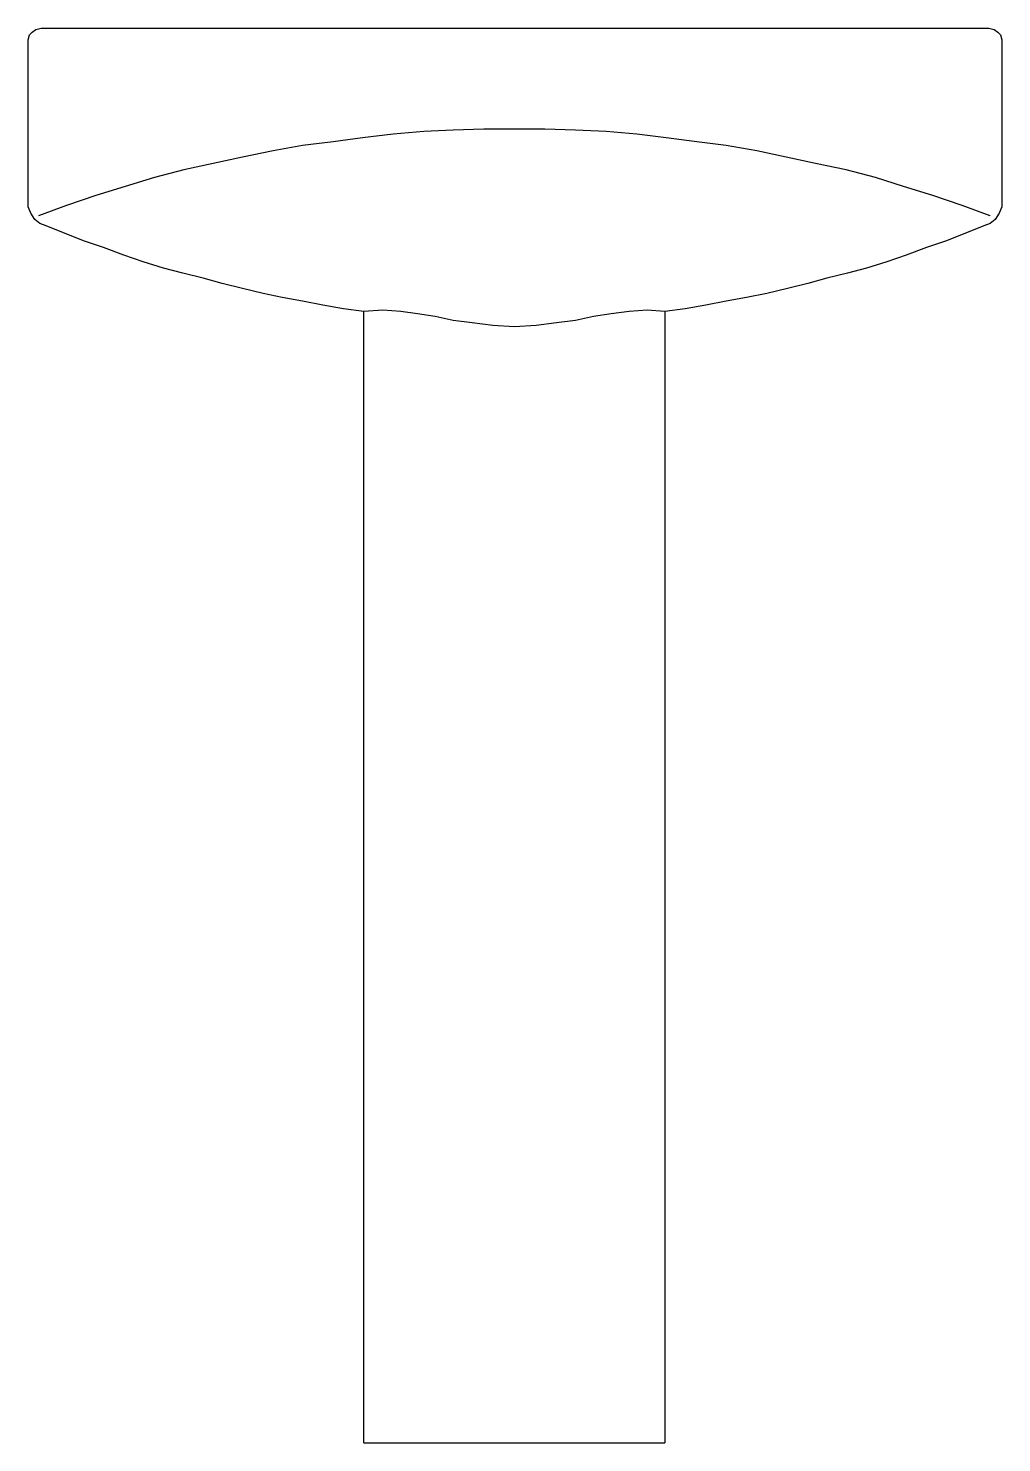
# Model space of a CAD drawing. Header units: millimetres. Extents: x -2934.959 to -2934.408, y 2964.494 to 2965.294.
import ezdxf

# ---------------------------------------------------------------- set-up
doc = ezdxf.new("R2010")
doc.units = ezdxf.units.MM
doc.header["$LTSCALE"] = 10
doc.layers.add('banheiro_louças', color=2, linetype='Continuous')

msp = doc.modelspace()

# ---------------------------------------------------------------- linework, layer by layer
at = {"layer": 'banheiro_louças'}
msp.add_line((-2934.76896, 2964.49364), (-2934.59872, 2964.49364), dxfattribs=at)
for points in [[(-2934.76896, 2964.49364), (-2934.76896, 2965.13346), (-2934.76896, 2965.13346), (-2934.7805, 2965.13491), (-2934.79204, 2965.13707), (-2934.80358, 2965.13923), (-2934.81512, 2965.1414), (-2934.82594, 2965.14356), (-2934.83748, 2965.14645), (-2934.84902, 2965.14933), (-2934.85984, 2965.15222), (-2934.87138, 2965.1551), (-2934.8822, 2965.15799), (-2934.89375, 2965.16159), (-2934.90457, 2965.1652), (-2934.91611, 2965.16953), (-2934.92693, 2965.17314), (-2934.93775, 2965.17746), (-2934.94857, 2965.18179), (-2934.94857, 2965.18179), (-2934.95217, 2965.18323), (-2934.95506, 2965.1854), (-2934.95722, 2965.18901), (-2934.95867, 2965.19261), (-2934.95867, 2965.28711), (-2934.95867, 2965.28711), (-2934.95794, 2965.28999), (-2934.9565, 2965.29143), (-2934.95434, 2965.29288), (-2934.95145, 2965.2936), (-2934.95145, 2965.2936), (-2934.95073, 2965.2936), (-2934.95001, 2965.2936), (-2934.94857, 2965.2936), (-2934.94785, 2965.2936), (-2934.68384, 2965.2936), (-2934.41983, 2965.2936), (-2934.41983, 2965.2936), (-2934.41839, 2965.2936), (-2934.41767, 2965.2936), (-2934.41622, 2965.2936), (-2934.4155, 2965.2936), (-2934.4155, 2965.2936), (-2934.41262, 2965.29288), (-2934.41045, 2965.29143), (-2934.40901, 2965.28999), (-2934.40829, 2965.28711), (-2934.40829, 2965.19261), (-2934.40829, 2965.19261), (-2934.40973, 2965.18901), (-2934.4119, 2965.1854), (-2934.41478, 2965.18323), (-2934.41839, 2965.18179), (-2934.41839, 2965.18179), (-2934.42921, 2965.17746), (-2934.44003, 2965.17314), (-2934.45085, 2965.16953), (-2934.46239, 2965.1652), (-2934.47321, 2965.16159), (-2934.48475, 2965.15799), (-2934.49557, 2965.1551), (-2934.50711, 2965.15222), (-2934.51793, 2965.14933), (-2934.52947, 2965.14645), (-2934.54101, 2965.14356), (-2934.55256, 2965.1414), (-2934.5641, 2965.13923), (-2934.57564, 2965.13707), (-2934.58718, 2965.13491), (-2934.59872, 2965.13346), (-2934.59872, 2964.49364)], [(-2934.41478, 2965.18756), (-2934.41478, 2965.18756), (-2934.43065, 2965.19333), (-2934.44724, 2965.1991), (-2934.46383, 2965.20415), (-2934.4797, 2965.2092), (-2934.49629, 2965.21353), (-2934.5136, 2965.21714), (-2934.53019, 2965.22074), (-2934.54679, 2965.22435), (-2934.5641, 2965.22724), (-2934.58069, 2965.2294), (-2934.598, 2965.23156), (-2934.61459, 2965.23373), (-2934.6319, 2965.23517), (-2934.64921, 2965.23589), (-2934.66653, 2965.23661), (-2934.68384, 2965.23661), (-2934.68384, 2965.23661), (-2934.70115, 2965.23661), (-2934.71846, 2965.23589), (-2934.73505, 2965.23517), (-2934.75236, 2965.23373), (-2934.76968, 2965.23156), (-2934.78627, 2965.2294), (-2934.80358, 2965.22724), (-2934.82017, 2965.22435), (-2934.83748, 2965.22074), (-2934.85407, 2965.21714), (-2934.87066, 2965.21353), (-2934.88725, 2965.2092), (-2934.90384, 2965.20415), (-2934.92043, 2965.1991), (-2934.93703, 2965.19333), (-2934.95289, 2965.18756)], [(-2934.59872, 2965.13346), (-2934.59872, 2965.13346), (-2934.60882, 2965.13418), (-2934.61892, 2965.13346), (-2934.62902, 2965.13202), (-2934.63912, 2965.13058), (-2934.64921, 2965.12841), (-2934.66003, 2965.12697), (-2934.67158, 2965.12553), (-2934.68384, 2965.12481), (-2934.68384, 2965.12481), (-2934.6961, 2965.12553), (-2934.70764, 2965.12697), (-2934.71846, 2965.12841), (-2934.72856, 2965.13058), (-2934.73866, 2965.13202), (-2934.74804, 2965.13346), (-2934.75814, 2965.13418), (-2934.76896, 2965.13346)]]:
    msp.add_lwpolyline(points, dxfattribs=at)

doc.saveas('drawing.dxf')
